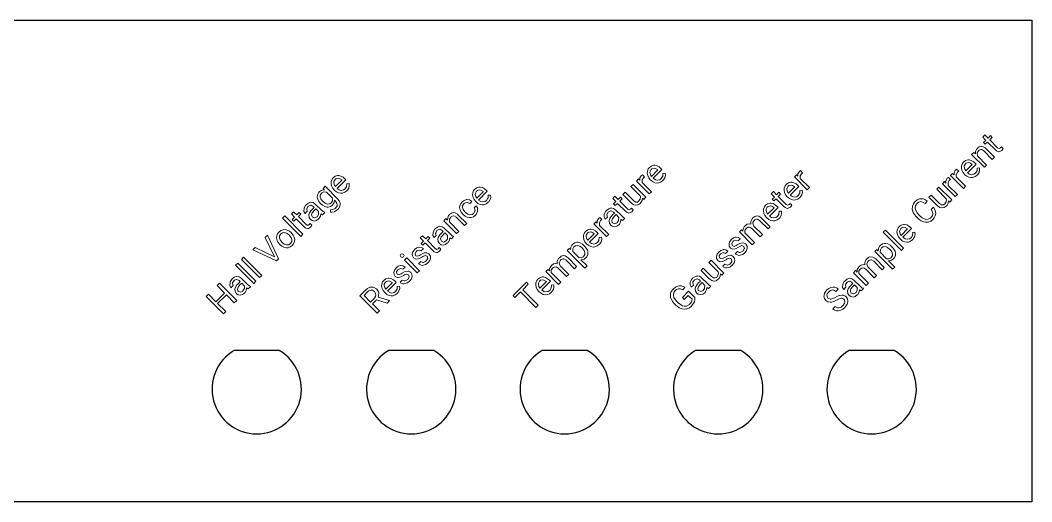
# Model space of a CAD drawing. Header units: millimetres. Extents: x 0 to 498, y 0 to 236.
# Drawn here: x 145 to 290, y 0 to 69 of the extents above; entities that cross this region are included whole.
import ezdxf

# ---------------------------------------------------------------- set-up
doc = ezdxf.new("R2010")
doc.units = ezdxf.units.MM
doc.layers.add('TAGLIO', color=1, linetype='Continuous')

msp = doc.modelspace()

# ---------------------------------------------------------------- linework, layer by layer
at = {"color": 3, "lineweight": 0}
for points in [[(283.97, 51.87), (284.31, 52.21), (284.07, 52.46), (283.73, 52.11), (283.28, 52.56), (282.97, 52.24), (283.41, 51.79), (283.08, 51.46), (283.32, 51.22), (283.65, 51.55), (284.8, 50.41), (284.96, 50.27), (285.26, 50.16), (285.41, 50.17), (285.71, 50.35), (285.91, 50.62), (285.66, 50.88), (285.53, 50.71), (285.32, 50.6), (285.11, 50.72)], [(281.92, 49.84), (281.68, 50.06), (281.38, 49.76), (283.22, 47.93), (283.53, 48.24), (282.22, 49.55), (282.2, 49.59), (282.18, 49.94), (282.19, 50), (282.37, 50.29), (282.44, 50.36), (282.75, 50.48), (282.82, 50.47), (283.14, 50.27), (284.34, 49.05), (284.66, 49.37), (283.45, 50.59), (283.33, 50.7), (283.03, 50.88), (282.75, 50.93), (282.47, 50.85), (282.2, 50.66), (282.07, 50.49), (281.94, 50.19)], [(236.67, 46.14), (236.34, 46.07), (236.04, 46.15), (235.74, 46.35), (236.99, 47.6), (236.86, 47.73), (236.58, 47.97), (236.28, 48.13), (235.98, 48.21), (235.8, 48.21), (235.48, 48.11), (235.19, 47.89), (235.03, 47.69), (234.9, 47.37), (234.87, 47.09), (234.95, 46.73), (235.09, 46.42), (235.32, 46.14), (235.39, 46.08), (235.64, 45.87), (235.95, 45.71), (236.28, 45.66), (236.52, 45.68), (236.84, 45.8), (237.13, 46.02), (237.22, 46.11), (237.41, 46.41), (237.49, 46.73), (237.47, 47.07), (237.12, 47.02), (237.13, 47), (237.11, 46.65), (237.09, 46.59), (236.89, 46.3)], [(281.71, 46.93), (281.37, 46.87), (281.08, 46.94), (280.78, 47.14), (282.03, 48.39), (281.89, 48.52), (281.62, 48.75), (281.32, 48.92), (281.02, 49), (280.84, 49), (280.51, 48.9), (280.23, 48.68), (280.07, 48.48), (279.94, 48.15), (279.91, 47.87), (279.98, 47.52), (280.14, 47.21), (280.37, 46.93), (280.42, 46.87), (280.68, 46.65), (280.99, 46.51), (281.32, 46.45), (281.57, 46.47), (281.88, 46.59), (282.17, 46.81), (282.26, 46.9), (282.44, 47.2), (282.53, 47.52), (282.51, 47.85), (282.17, 47.82), (282.17, 47.79), (282.15, 47.43), (282.13, 47.38), (281.93, 47.08)], [(280.39, 47.64), (280.3, 47.97), (280.31, 48.12), (280.49, 48.42), (280.61, 48.52), (280.93, 48.6), (281.11, 48.56), (281.43, 48.36), (281.46, 48.33), (280.53, 47.41)], [(191.35, 44.68), (191.02, 44.62), (190.73, 44.69), (190.42, 44.89), (191.67, 46.14), (191.54, 46.27), (191.27, 46.51), (190.97, 46.67), (190.66, 46.75), (190.49, 46.75), (190.16, 46.65), (189.87, 46.42), (189.71, 46.23), (189.58, 45.9), (189.56, 45.62), (189.63, 45.27), (189.78, 44.97), (190.02, 44.68), (190.07, 44.62), (190.33, 44.4), (190.63, 44.26), (190.96, 44.2), (191.21, 44.22), (191.53, 44.34), (191.81, 44.56), (191.91, 44.65), (192.09, 44.95), (192.17, 45.27), (192.16, 45.61), (191.81, 45.57), (191.81, 45.54), (191.79, 45.19), (191.78, 45.13), (191.57, 44.84)], [(233.84, 46.06), (233.63, 46.26), (233.32, 45.95), (235.16, 44.12), (235.47, 44.43), (234.16, 45.73), (234.14, 45.81), (234.13, 46.12), (234.32, 46.41), (234.49, 46.56), (234.2, 46.85), (234.03, 46.74), (234, 46.69), (233.84, 46.4)], [(235.34, 46.86), (235.26, 47.17), (235.28, 47.33), (235.44, 47.63), (235.56, 47.73), (235.89, 47.81), (236.07, 47.77), (236.39, 47.57), (236.41, 47.54), (235.49, 46.63)], [(256.49, 46.65), (256.27, 46.85), (255.97, 46.54), (257.8, 44.71), (258.12, 45.02), (256.82, 46.33), (256.79, 46.4), (256.79, 46.72), (256.97, 47.01), (257.14, 47.15), (256.84, 47.45), (256.69, 47.33), (256.64, 47.28), (256.48, 46.99)], [(277.7, 45.67), (277.49, 45.87), (277.18, 45.57), (279.02, 43.73), (279.33, 44.04), (278.03, 45.34), (278, 45.42), (278, 45.73), (278.18, 46.03), (278.36, 46.18), (278.06, 46.46), (277.89, 46.35), (277.86, 46.3), (277.7, 46.01)], [(278.88, 46.84), (278.66, 47.05), (278.36, 46.74), (280.19, 44.9), (280.51, 45.22), (279.2, 46.53), (279.18, 46.59), (279.18, 46.91), (279.36, 47.21), (279.53, 47.35), (279.23, 47.64), (279.08, 47.52), (279.03, 47.49), (278.87, 47.19)], [(190.13, 42.01), (189.82, 41.87), (189.46, 41.84), (189.49, 41.49), (189.66, 41.48), (190.02, 41.55), (190.21, 41.63), (190.49, 41.86), (190.62, 41.99), (190.79, 42.3), (190.86, 42.63), (190.84, 42.79), (190.73, 43.1), (190.5, 43.4), (188.71, 45.2), (188.42, 44.91), (188.6, 44.69), (188.46, 44.7), (188.13, 44.62), (187.85, 44.4), (187.74, 44.27), (187.59, 43.97), (187.57, 43.62), (187.64, 43.34), (187.81, 43.04), (188.06, 42.74), (188.35, 42.48), (188.66, 42.31), (188.96, 42.23), (189.14, 42.22), (189.46, 42.29), (189.75, 42.49), (189.83, 42.59), (190.01, 42.89), (190.04, 43.22), (190.2, 43.07), (190.35, 42.89), (190.44, 42.58), (190.41, 42.39), (190.21, 42.09)], [(190.03, 45.39), (189.95, 45.71), (189.96, 45.87), (190.13, 46.17), (190.25, 46.27), (190.57, 46.35), (190.76, 46.31), (191.08, 46.11), (191.1, 46.08), (190.17, 45.16)], [(211.64, 43.02), (211.3, 42.96), (211.01, 43.03), (210.7, 43.24), (211.95, 44.49), (211.82, 44.62), (211.55, 44.85), (211.25, 45.02), (210.94, 45.1), (210.76, 45.1), (210.45, 44.99), (210.15, 44.77), (209.99, 44.58), (209.86, 44.25), (209.84, 43.97), (209.91, 43.62), (210.06, 43.31), (210.29, 43.02), (210.35, 42.96), (210.6, 42.75), (210.92, 42.59), (211.24, 42.54), (211.49, 42.57), (211.8, 42.68), (212.1, 42.91), (212.18, 43), (212.37, 43.3), (212.46, 43.61), (212.43, 43.95), (212.09, 43.91), (212.1, 43.89), (212.07, 43.53), (212.05, 43.48), (211.86, 43.18)], [(232.94, 42.57), (233.25, 42.48), (233.56, 42.54), (233.87, 42.76), (233.98, 42.88), (234.15, 43.19), (234.19, 43.51), (234.38, 43.33), (234.68, 43.64), (232.84, 45.47), (232.53, 45.16), (233.87, 43.82), (233.9, 43.68), (233.87, 43.38), (233.65, 43.07), (233.47, 42.95), (233.19, 42.95), (232.9, 43.15), (231.71, 44.34), (231.39, 44.02), (232.59, 42.83), (232.64, 42.78)], [(256.3, 43.71), (255.97, 43.65), (255.67, 43.72), (255.37, 43.92), (256.61, 45.17), (256.48, 45.31), (256.22, 45.54), (255.91, 45.7), (255.61, 45.78), (255.42, 45.78), (255.11, 45.69), (254.81, 45.46), (254.66, 45.26), (254.53, 44.93), (254.51, 44.66), (254.57, 44.3), (254.72, 44), (254.96, 43.71), (255.02, 43.66), (255.28, 43.44), (255.58, 43.29), (255.9, 43.23), (256.15, 43.25), (256.48, 43.37), (256.76, 43.59), (256.84, 43.68), (257.04, 43.99), (257.12, 44.3), (257.1, 44.64), (256.76, 44.6), (256.76, 44.57), (256.73, 44.22), (256.72, 44.16), (256.52, 43.87)], [(254.97, 44.43), (254.89, 44.74), (254.91, 44.9), (255.07, 45.21), (255.19, 45.3), (255.52, 45.38), (255.71, 45.34), (256.01, 45.14), (256.04, 45.11), (255.12, 44.2)], [(276.81, 42.18), (277.11, 42.1), (277.43, 42.15), (277.73, 42.37), (277.85, 42.49), (278.01, 42.81), (278.05, 43.12), (278.24, 42.95), (278.54, 43.25), (276.7, 45.09), (276.39, 44.77), (277.73, 43.43), (277.76, 43.3), (277.73, 42.99), (277.52, 42.69), (277.34, 42.57), (277.05, 42.56), (276.76, 42.76), (275.57, 43.95), (275.25, 43.64), (276.45, 42.44), (276.5, 42.39)], [(189.36, 42.7), (189.03, 42.66), (189.01, 42.66), (188.71, 42.78), (188.41, 43.02), (188.35, 43.08), (188.11, 43.39), (188.01, 43.67), (188.01, 43.91), (188.19, 44.21), (188.24, 44.26), (188.54, 44.4), (188.89, 44.38), (189.73, 43.55), (189.75, 43.45), (189.74, 43.12), (189.56, 42.83)], [(210.31, 43.74), (210.22, 44.05), (210.24, 44.22), (210.41, 44.51), (210.53, 44.62), (210.85, 44.7), (211.04, 44.65), (211.35, 44.45), (211.38, 44.43), (210.46, 43.51)], [(230.93, 43.08), (231.27, 43.43), (231.03, 43.67), (230.69, 43.32), (230.24, 43.77), (229.93, 43.45), (230.38, 43.01), (230.04, 42.68), (230.29, 42.43), (230.62, 42.76), (231.76, 41.63), (231.92, 41.49), (232.22, 41.37), (232.36, 41.38), (232.68, 41.56), (232.88, 41.84), (232.63, 42.09), (232.5, 41.92), (232.29, 41.82), (232.08, 41.94)], [(253.66, 43.75), (254, 44.09), (253.76, 44.34), (253.41, 43.99), (252.97, 44.44), (252.66, 44.13), (253.1, 43.67), (252.77, 43.34), (253.01, 43.1), (253.35, 43.43), (254.48, 42.29), (254.65, 42.15), (254.95, 42.04), (255.09, 42.05), (255.4, 42.23), (255.61, 42.5), (255.35, 42.76), (255.22, 42.59), (255.01, 42.48), (254.8, 42.6)], [(187.17, 40.22), (187.48, 40.31), (187.77, 40.52), (187.87, 40.62), (188.02, 40.92), (188.07, 41.27), (188.31, 41.12), (188.64, 41.45), (188.61, 41.48), (188.44, 41.57), (188.14, 41.82), (187.29, 42.66), (187, 42.86), (186.67, 42.91), (186.63, 42.91), (186.32, 42.81), (186.02, 42.58), (185.9, 42.44), (185.72, 42.13), (185.69, 42.01), (185.66, 41.66), (185.67, 41.61), (185.83, 41.3), (186.15, 41.62), (186.06, 41.93), (186.07, 41.99), (186.25, 42.3), (186.33, 42.37), (186.64, 42.49), (186.69, 42.49), (187, 42.33), (187.15, 42.19), (186.84, 41.88), (186.68, 41.71), (186.48, 41.4), (186.38, 41.11), (186.38, 41.07), (186.42, 40.73), (186.61, 40.44), (186.84, 40.29)], [(209.99, 41.31), (209.77, 41.16), (209.45, 41.11), (209.43, 41.12), (209.14, 41.23), (208.82, 41.47), (208.77, 41.53), (208.74, 41.56), (208.5, 41.87), (208.4, 42.16), (208.42, 42.4), (208.6, 42.71), (208.69, 42.78), (209.02, 42.89), (209.13, 42.88), (209.44, 42.73), (209.74, 43.03), (209.69, 43.07), (209.38, 43.25), (209.04, 43.3), (208.95, 43.29), (208.63, 43.18), (208.34, 42.96), (208.15, 42.72), (208.02, 42.41), (207.99, 42.15), (208.07, 41.8), (208.2, 41.51), (208.44, 41.23), (208.49, 41.17), (208.78, 40.93), (209.09, 40.78), (209.4, 40.71), (209.64, 40.72), (209.96, 40.83), (210.25, 41.05), (210.35, 41.18), (210.52, 41.5), (210.56, 41.64), (210.56, 41.99), (210.53, 42.1), (210.36, 42.4), (210.07, 42.11), (210.11, 42.04), (210.19, 41.71), (210.17, 41.62)], [(230.21, 39.41), (230.52, 39.48), (230.81, 39.7), (230.9, 39.8), (231.06, 40.09), (231.11, 40.44), (231.35, 40.3), (231.67, 40.63), (231.64, 40.66), (231.48, 40.75), (231.18, 41), (230.33, 41.84), (230.04, 42.04), (229.71, 42.1), (229.66, 42.09), (229.35, 41.99), (229.05, 41.75), (228.93, 41.62), (228.76, 41.31), (228.72, 41.19), (228.7, 40.84), (228.71, 40.79), (228.87, 40.48), (229.18, 40.8), (229.09, 41.11), (229.11, 41.17), (229.29, 41.48), (229.36, 41.55), (229.68, 41.67), (229.73, 41.67), (230.04, 41.51), (230.18, 41.37), (229.87, 41.06), (229.71, 40.89), (229.52, 40.58), (229.42, 40.29), (229.41, 40.25), (229.46, 39.91), (229.65, 39.62), (229.87, 39.47)], [(253.32, 40.73), (252.99, 40.67), (252.69, 40.74), (252.39, 40.94), (253.63, 42.19), (253.5, 42.33), (253.24, 42.56), (252.93, 42.72), (252.63, 42.8), (252.45, 42.8), (252.13, 42.7), (251.83, 42.48), (251.68, 42.28), (251.55, 41.95), (251.53, 41.67), (251.59, 41.32), (251.74, 41.02), (251.98, 40.73), (252.04, 40.68), (252.3, 40.45), (252.6, 40.31), (252.92, 40.25), (253.17, 40.27), (253.49, 40.39), (253.78, 40.61), (253.87, 40.7), (254.06, 41), (254.14, 41.32), (254.12, 41.66), (253.78, 41.62), (253.78, 41.59), (253.75, 41.24), (253.74, 41.18), (253.54, 40.89)], [(252, 41.44), (251.92, 41.76), (251.93, 41.92), (252.09, 42.23), (252.21, 42.32), (252.54, 42.4), (252.73, 42.36), (253.04, 42.16), (253.06, 42.13), (252.14, 41.21)], [(275.83, 41.25), (275.76, 41.01), (275.53, 40.7), (275.47, 40.65), (275.16, 40.48), (274.83, 40.47), (274.62, 40.53), (274.31, 40.69), (274.02, 40.94), (273.78, 41.18), (273.57, 41.42), (273.38, 41.73), (273.3, 42.02), (273.29, 42.12), (273.35, 42.45), (273.56, 42.74), (273.77, 42.92), (274.08, 43.01), (274.36, 42.95), (274.7, 42.76), (275.02, 43.09), (274.79, 43.25), (274.47, 43.39), (274.14, 43.43), (273.9, 43.39), (273.58, 43.25), (273.29, 43.01), (273.24, 42.96), (273.03, 42.67), (272.9, 42.35), (272.89, 42.3), (272.87, 41.95), (272.96, 41.6), (273.02, 41.45), (273.2, 41.16), (273.44, 40.87), (273.68, 40.63), (273.86, 40.46), (274.16, 40.25), (274.47, 40.11), (274.78, 40.05), (274.87, 40.05), (275.21, 40.08), (275.51, 40.21), (275.8, 40.44), (276, 40.68), (276.17, 40.98), (276.23, 41.3), (276.22, 41.55), (276.12, 41.87), (275.92, 42.2), (275.6, 41.87), (275.77, 41.55)], [(185.53, 38.34), (185.53, 38.34), (182.93, 40.95), (182.61, 40.64), (185.22, 38.03)], [(184.87, 40.87), (185.21, 41.21), (184.97, 41.46), (184.63, 41.11), (184.18, 41.56), (183.87, 41.25), (184.31, 40.8), (183.98, 40.46), (184.22, 40.22), (184.55, 40.56), (185.7, 39.41), (185.86, 39.27), (186.17, 39.16), (186.31, 39.17), (186.61, 39.35), (186.81, 39.62), (186.56, 39.88), (186.43, 39.71), (186.22, 39.6), (186.01, 39.72)], [(187.52, 40.81), (187.21, 40.67), (187.19, 40.67), (186.88, 40.8), (186.83, 40.86), (186.76, 41.1), (186.85, 41.39), (187.12, 41.72), (187.37, 41.97), (187.75, 41.59), (187.75, 41.54), (187.75, 41.19), (187.74, 41.14), (187.55, 40.84)], [(206.26, 40.35), (206.02, 40.57), (205.72, 40.27), (207.56, 38.43), (207.87, 38.75), (206.56, 40.06), (206.55, 40.1), (206.52, 40.45), (206.53, 40.5), (206.72, 40.8), (206.78, 40.86), (207.09, 40.99), (207.17, 40.97), (207.47, 40.79), (208.69, 39.57), (209.01, 39.88), (207.79, 41.09), (207.67, 41.2), (207.37, 41.39), (207.09, 41.44), (206.81, 41.37), (206.54, 41.16), (206.41, 41.01), (206.28, 40.69)], [(227.72, 39.93), (227.5, 40.13), (227.2, 39.83), (229.03, 37.99), (229.35, 38.3), (228.04, 39.6), (228.02, 39.68), (228.02, 39.99), (228.2, 40.29), (228.37, 40.44), (228.07, 40.72), (227.91, 40.61), (227.87, 40.56), (227.71, 40.27)], [(230.55, 39.99), (230.25, 39.84), (230.23, 39.84), (229.92, 39.98), (229.87, 40.04), (229.79, 40.28), (229.89, 40.56), (230.16, 40.9), (230.41, 41.15), (230.78, 40.77), (230.79, 40.72), (230.78, 40.37), (230.77, 40.32), (230.58, 40.02)], [(251.28, 40.64), (251.15, 40.75), (250.86, 40.92), (250.58, 40.96), (250.3, 40.88), (250.03, 40.67), (249.91, 40.55), (249.76, 40.24), (249.73, 40.14), (249.73, 39.78), (249.52, 39.83), (249.21, 39.77), (248.91, 39.56), (248.79, 39.41), (248.64, 39.11), (248.6, 38.77), (248.39, 38.97), (248.1, 38.67), (249.93, 36.83), (250.25, 37.14), (248.91, 38.49), (248.88, 38.56), (248.88, 38.88), (249.07, 39.17), (249.3, 39.34), (249.57, 39.35), (249.86, 39.16), (251.06, 37.96), (251.38, 38.28), (250.16, 39.49), (250.1, 39.59), (250.01, 39.91), (250.03, 40), (250.2, 40.31), (250.3, 40.4), (250.6, 40.51), (250.68, 40.5), (250.98, 40.31), (252.19, 39.1), (252.51, 39.41)], [(205.67, 36.78), (205.97, 36.86), (206.27, 37.08), (206.36, 37.17), (206.52, 37.47), (206.56, 37.82), (206.8, 37.68), (207.13, 38.01), (207.11, 38.04), (206.93, 38.12), (206.64, 38.37), (205.79, 39.22), (205.49, 39.41), (205.17, 39.47), (205.12, 39.47), (204.81, 39.36), (204.5, 39.12), (204.38, 38.99), (204.22, 38.68), (204.18, 38.56), (204.15, 38.22), (204.16, 38.16), (204.32, 37.85), (204.63, 38.17), (204.55, 38.49), (204.56, 38.55), (204.74, 38.86), (204.83, 38.93), (205.13, 39.05), (205.19, 39.04), (205.49, 38.88), (205.64, 38.74), (205.33, 38.43), (205.17, 38.26), (204.97, 37.96), (204.87, 37.67), (204.87, 37.62), (204.91, 37.29), (205.1, 36.99), (205.32, 36.84)], [(272.47, 37.69), (272.14, 37.62), (271.84, 37.69), (271.54, 37.9), (272.78, 39.14), (272.65, 39.27), (272.38, 39.5), (272.08, 39.68), (271.78, 39.75), (271.59, 39.75), (271.28, 39.65), (270.98, 39.43), (270.83, 39.24), (270.7, 38.9), (270.68, 38.63), (270.74, 38.28), (270.89, 37.97), (271.13, 37.69), (271.19, 37.62), (271.44, 37.41), (271.75, 37.26), (272.07, 37.21), (272.32, 37.22), (272.64, 37.34), (272.93, 37.57), (273.01, 37.66), (273.21, 37.95), (273.29, 38.28), (273.26, 38.62), (272.92, 38.57), (272.93, 38.54), (272.9, 38.18), (272.88, 38.14), (272.69, 37.84)], [(271.14, 38.4), (271.06, 38.72), (271.07, 38.88), (271.24, 39.17), (271.36, 39.27), (271.68, 39.36), (271.87, 39.31), (272.18, 39.12), (272.21, 39.09), (271.29, 38.17)], [(181.43, 35.1), (178.68, 36.44), (178.33, 36.09), (181.72, 34.53), (182.01, 34.82), (180.46, 38.21), (180.1, 37.85)], [(181.77, 38.09), (181.75, 37.81), (181.81, 37.46), (181.96, 37.16), (182.19, 36.87), (182.21, 36.85), (182.5, 36.61), (182.81, 36.46), (183.13, 36.39), (183.39, 36.41), (183.71, 36.52), (184, 36.73), (184.18, 36.97), (184.32, 37.3), (184.35, 37.57), (184.28, 37.93), (184.13, 38.22), (183.9, 38.51), (183.88, 38.53), (183.58, 38.77), (183.28, 38.92), (182.96, 38.99), (182.69, 38.98), (182.37, 38.86), (182.09, 38.64), (181.9, 38.41)], [(183.51, 36.84), (183.18, 36.8), (183.15, 36.81), (182.85, 36.92), (182.54, 37.15), (182.48, 37.22), (182.25, 37.53), (182.15, 37.82), (182.17, 38.09), (182.35, 38.39), (182.58, 38.54), (182.92, 38.58), (182.94, 38.57), (183.25, 38.46), (183.55, 38.23), (183.61, 38.17), (183.83, 37.86), (183.93, 37.57), (183.92, 37.29), (183.74, 36.99)], [(203.36, 37.43), (203.7, 37.77), (203.46, 38.01), (203.12, 37.67), (202.67, 38.11), (202.35, 37.8), (202.81, 37.35), (202.46, 37.02), (202.71, 36.77), (203.05, 37.11), (204.19, 35.97), (204.35, 35.83), (204.65, 35.71), (204.79, 35.72), (205.1, 35.9), (205.31, 36.18), (205.06, 36.43), (204.93, 36.26), (204.72, 36.16), (204.5, 36.28)], [(206.02, 37.37), (205.7, 37.22), (205.68, 37.22), (205.37, 37.35), (205.32, 37.42), (205.25, 37.66), (205.34, 37.94), (205.61, 38.27), (205.86, 38.52), (206.24, 38.14), (206.25, 38.1), (206.24, 37.75), (206.23, 37.69), (206.04, 37.39)], [(227.53, 36.99), (227.2, 36.93), (226.9, 36.99), (226.6, 37.21), (227.84, 38.45), (227.71, 38.58), (227.44, 38.81), (227.14, 38.99), (226.84, 39.06), (226.65, 39.06), (226.34, 38.96), (226.04, 38.74), (225.88, 38.54), (225.76, 38.21), (225.73, 37.93), (225.8, 37.58), (225.95, 37.27), (226.18, 36.98), (226.24, 36.93), (226.49, 36.72), (226.81, 36.57), (227.13, 36.5), (227.38, 36.53), (227.69, 36.65), (227.99, 36.87), (228.07, 36.97), (228.27, 37.26), (228.35, 37.58), (228.32, 37.92), (227.98, 37.88), (227.99, 37.85), (227.96, 37.49), (227.94, 37.45), (227.75, 37.14)], [(226.2, 37.7), (226.12, 38.03), (226.13, 38.18), (226.3, 38.48), (226.42, 38.58), (226.74, 38.66), (226.93, 38.62), (227.24, 38.42), (227.27, 38.4), (226.35, 37.47)], [(247.89, 35.32), (248.03, 35.3), (248.38, 35.37), (248.56, 35.45), (248.85, 35.68), (248.9, 35.73), (249.11, 36.02), (249.21, 36.34), (249.19, 36.64), (249.02, 36.93), (249, 36.95), (248.7, 37.11), (248.66, 37.12), (248.3, 37.07), (248.13, 37), (247.79, 36.82), (247.65, 36.73), (247.36, 36.6), (247.1, 36.68), (247, 36.97), (247.01, 37.01), (247.19, 37.32), (247.25, 37.37), (247.56, 37.5), (247.58, 37.5), (247.89, 37.39), (248.21, 37.7), (247.95, 37.88), (247.61, 37.93), (247.54, 37.92), (247.23, 37.81), (246.93, 37.57), (246.91, 37.55), (246.69, 37.25), (246.6, 36.93), (246.62, 36.64), (246.8, 36.36), (247.1, 36.19), (247.12, 36.19), (247.47, 36.23), (247.64, 36.29), (247.98, 36.49), (248.13, 36.58), (248.43, 36.7), (248.72, 36.6), (248.81, 36.29), (248.79, 36.24), (248.59, 35.93), (248.5, 35.85), (248.19, 35.72), (248.12, 35.71), (247.81, 35.84), (247.5, 35.53), (247.57, 35.46)], [(271.63, 36.33), (271.63, 36.33), (269.02, 38.94), (268.7, 38.63), (271.31, 36.02)], [(202.49, 33.89), (202.62, 33.87), (202.97, 33.94), (203.16, 34.02), (203.44, 34.25), (203.49, 34.3), (203.71, 34.59), (203.8, 34.91), (203.79, 35.21), (203.61, 35.5), (203.59, 35.52), (203.29, 35.68), (203.25, 35.69), (202.9, 35.65), (202.72, 35.57), (202.39, 35.39), (202.24, 35.3), (201.96, 35.18), (201.69, 35.25), (201.6, 35.54), (201.6, 35.58), (201.79, 35.89), (201.85, 35.94), (202.16, 36.07), (202.17, 36.07), (202.49, 35.96), (202.81, 36.27), (202.54, 36.45), (202.2, 36.49), (202.14, 36.49), (201.83, 36.37), (201.53, 36.14), (201.5, 36.12), (201.29, 35.82), (201.2, 35.5), (201.22, 35.22), (201.38, 34.93), (201.69, 34.76), (201.72, 34.76), (202.07, 34.8), (202.23, 34.86), (202.57, 35.06), (202.72, 35.15), (203.03, 35.27), (203.31, 35.17), (203.41, 34.87), (203.39, 34.81), (203.18, 34.51), (203.09, 34.42), (202.79, 34.29), (202.72, 34.28), (202.41, 34.41), (202.09, 34.1), (202.17, 34.03)], [(226.36, 35.42), (226.37, 35.78), (226.3, 36.04), (226.14, 36.35), (225.89, 36.64), (225.86, 36.67), (225.58, 36.91), (225.28, 37.09), (224.97, 37.18), (224.81, 37.18), (224.49, 37.1), (224.2, 36.9), (224.09, 36.77), (223.93, 36.46), (223.9, 36.13), (223.69, 36.31), (223.4, 36.02), (225.94, 33.48), (226.25, 33.8), (225.37, 34.68), (225.5, 34.69), (225.82, 34.78), (226.12, 35), (226.22, 35.12)], [(224.58, 36.68), (224.92, 36.73), (224.93, 36.72), (225.24, 36.61), (225.54, 36.37), (225.61, 36.29), (225.84, 35.99), (225.94, 35.7), (225.93, 35.45), (225.76, 35.16), (225.71, 35.11), (225.41, 34.96), (225.07, 34.98), (224.2, 35.86), (224.19, 35.91), (224.2, 36.25), (224.37, 36.54)], [(270.46, 35.28), (270.47, 35.62), (270.4, 35.89), (270.23, 36.19), (269.99, 36.49), (269.96, 36.52), (269.68, 36.76), (269.38, 36.94), (269.07, 37.02), (268.91, 37.03), (268.58, 36.96), (268.3, 36.74), (268.19, 36.61), (268.03, 36.31), (268, 35.98), (267.78, 36.16), (267.49, 35.88), (270.04, 33.33), (270.35, 33.64), (269.47, 34.53), (269.6, 34.53), (269.91, 34.62), (270.21, 34.84), (270.32, 34.97)], [(268.68, 36.53), (269.02, 36.57), (269.03, 36.57), (269.34, 36.45), (269.63, 36.21), (269.71, 36.14), (269.93, 35.83), (270.04, 35.54), (270.03, 35.3), (269.86, 35.01), (269.81, 34.96), (269.51, 34.81), (269.17, 34.82), (268.3, 35.7), (268.28, 35.77), (268.3, 36.1), (268.47, 36.38)], [(179.63, 32.43), (179.63, 32.43), (177.02, 35.05), (176.71, 34.73), (179.32, 32.12)], [(199.48, 35.27), (199.57, 35.09), (199.74, 35.01), (199.93, 35.1), (200.02, 35.29), (199.94, 35.46), (199.76, 35.54), (199.57, 35.46)], [(200.08, 34.63), (201.92, 32.79), (202.23, 33.11), (200.4, 34.94)], [(223.53, 34.94), (223.4, 35.06), (223.12, 35.22), (222.83, 35.27), (222.55, 35.18), (222.28, 34.97), (222.17, 34.85), (222.01, 34.55), (221.99, 34.45), (221.98, 34.09), (221.77, 34.13), (221.46, 34.08), (221.16, 33.86), (221.04, 33.72), (220.89, 33.41), (220.86, 33.08), (220.64, 33.27), (220.35, 32.98), (222.18, 31.13), (222.5, 31.45), (221.16, 32.79), (221.13, 32.87), (221.13, 33.18), (221.32, 33.48), (221.55, 33.64), (221.82, 33.65), (222.11, 33.47), (223.32, 32.27), (223.63, 32.58), (222.42, 33.8), (222.35, 33.89), (222.27, 34.22), (222.28, 34.31), (222.45, 34.61), (222.55, 34.7), (222.85, 34.82), (222.93, 34.81), (223.24, 34.61), (224.45, 33.4), (224.76, 33.72)], [(246.1, 33.52), (246.23, 33.51), (246.59, 33.57), (246.77, 33.66), (247.05, 33.88), (247.1, 33.93), (247.32, 34.23), (247.42, 34.55), (247.4, 34.84), (247.22, 35.14), (247.21, 35.16), (246.9, 35.32), (246.86, 35.32), (246.51, 35.28), (246.33, 35.21), (246, 35.02), (245.85, 34.94), (245.57, 34.81), (245.3, 34.89), (245.21, 35.18), (245.21, 35.22), (245.4, 35.53), (245.46, 35.57), (245.77, 35.71), (245.78, 35.71), (246.1, 35.59), (246.42, 35.9), (246.15, 36.09), (245.81, 36.13), (245.75, 36.12), (245.44, 36.01), (245.14, 35.78), (245.12, 35.76), (244.9, 35.46), (244.81, 35.14), (244.83, 34.85), (245, 34.57), (245.3, 34.4), (245.33, 34.39), (245.68, 34.44), (245.84, 34.5), (246.18, 34.69), (246.34, 34.79), (246.64, 34.91), (246.93, 34.8), (247.02, 34.5), (247, 34.44), (246.8, 34.14), (246.7, 34.06), (246.4, 33.92), (246.33, 33.92), (246.02, 34.05), (245.71, 33.74), (245.78, 33.66)], [(267.63, 34.8), (267.5, 34.91), (267.22, 35.07), (266.93, 35.12), (266.64, 35.03), (266.38, 34.82), (266.27, 34.7), (266.11, 34.39), (266.08, 34.29), (266.08, 33.94), (265.87, 33.98), (265.56, 33.92), (265.26, 33.71), (265.14, 33.57), (264.98, 33.27), (264.96, 32.92), (264.74, 33.12), (264.45, 32.82), (266.28, 30.99), (266.6, 31.3), (265.25, 32.64), (265.23, 32.71), (265.23, 33.03), (265.42, 33.33), (265.64, 33.49), (265.93, 33.5), (266.21, 33.32), (267.41, 32.11), (267.72, 32.43), (266.51, 33.65), (266.45, 33.74), (266.36, 34.07), (266.38, 34.16), (266.55, 34.46), (266.64, 34.55), (266.95, 34.67), (267.03, 34.66), (267.34, 34.46), (268.55, 33.25), (268.86, 33.56)], [(178.78, 31.59), (178.78, 31.59), (176.17, 34.21), (175.86, 33.89), (178.47, 31.28)], [(199.85, 31.25), (199.98, 31.23), (200.34, 31.3), (200.52, 31.38), (200.8, 31.61), (200.85, 31.66), (201.07, 31.95), (201.17, 32.27), (201.15, 32.57), (200.97, 32.86), (200.95, 32.88), (200.65, 33.04), (200.61, 33.05), (200.26, 33.01), (200.08, 32.93), (199.75, 32.75), (199.6, 32.66), (199.32, 32.54), (199.05, 32.61), (198.96, 32.91), (198.96, 32.94), (199.15, 33.25), (199.21, 33.3), (199.52, 33.43), (199.53, 33.43), (199.85, 33.32), (200.17, 33.63), (199.9, 33.81), (199.56, 33.86), (199.5, 33.85), (199.19, 33.74), (198.89, 33.5), (198.87, 33.48), (198.65, 33.18), (198.56, 32.86), (198.58, 32.57), (198.75, 32.29), (199.05, 32.12), (199.08, 32.12), (199.43, 32.16), (199.59, 32.22), (199.93, 32.42), (200.09, 32.51), (200.39, 32.63), (200.68, 32.53), (200.77, 32.23), (200.75, 32.17), (200.55, 31.86), (200.45, 31.78), (200.15, 31.65), (200.08, 31.64), (199.77, 31.77), (199.46, 31.46), (199.53, 31.39)], [(244.14, 31.7), (244.44, 31.61), (244.76, 31.67), (245.06, 31.89), (245.17, 32.01), (245.35, 32.31), (245.38, 32.64), (245.57, 32.46), (245.87, 32.77), (244.03, 34.6), (243.71, 34.29), (245.05, 32.95), (245.09, 32.81), (245.05, 32.51), (244.84, 32.2), (244.66, 32.07), (244.39, 32.07), (244.08, 32.28), (242.9, 33.47), (242.59, 33.15), (243.78, 31.95), (243.83, 31.91)], [(176.55, 29.6), (176.86, 29.68), (177.15, 29.89), (177.24, 29.99), (177.4, 30.29), (177.45, 30.64), (177.69, 30.5), (178.02, 30.82), (177.99, 30.85), (177.82, 30.94), (177.52, 31.19), (176.67, 32.04), (176.38, 32.23), (176.05, 32.29), (176.01, 32.29), (175.69, 32.18), (175.4, 31.95), (175.28, 31.81), (175.1, 31.5), (175.07, 31.38), (175.04, 31.04), (175.05, 30.98), (175.2, 30.67), (175.53, 30.99), (175.44, 31.31), (175.44, 31.37), (175.63, 31.68), (175.71, 31.74), (176.02, 31.87), (176.07, 31.86), (176.38, 31.71), (176.52, 31.56), (176.22, 31.25), (176.06, 31.08), (175.86, 30.77), (175.76, 30.48), (175.76, 30.44), (175.8, 30.11), (175.99, 29.81), (176.22, 29.66)], [(198.59, 29.97), (198.26, 29.91), (197.96, 29.98), (197.66, 30.19), (198.9, 31.44), (198.77, 31.57), (198.51, 31.8), (198.2, 31.96), (197.9, 32.04), (197.72, 32.04), (197.4, 31.95), (197.1, 31.72), (196.95, 31.52), (196.82, 31.2), (196.8, 30.92), (196.86, 30.56), (197.01, 30.26), (197.25, 29.97), (197.31, 29.92), (197.56, 29.7), (197.87, 29.55), (198.19, 29.49), (198.44, 29.51), (198.76, 29.63), (199.05, 29.85), (199.13, 29.95), (199.33, 30.25), (199.41, 30.56), (199.39, 30.9), (199.05, 30.86), (199.05, 30.83), (199.02, 30.48), (199, 30.42), (198.81, 30.13)], [(220.68, 30.14), (220.35, 30.08), (220.05, 30.15), (219.75, 30.36), (220.99, 31.6), (220.86, 31.73), (220.6, 31.96), (220.29, 32.14), (219.99, 32.21), (219.8, 32.21), (219.49, 32.11), (219.19, 31.89), (219.04, 31.7), (218.91, 31.36), (218.89, 31.09), (218.95, 30.74), (219.1, 30.42), (219.34, 30.14), (219.4, 30.08), (219.66, 29.87), (219.96, 29.71), (220.28, 29.66), (220.53, 29.68), (220.86, 29.8), (221.14, 30.03), (221.22, 30.12), (221.42, 30.41), (221.5, 30.73), (221.47, 31.07), (221.13, 31.03), (221.14, 31), (221.11, 30.64), (221.1, 30.6), (220.9, 30.29)], [(242.54, 29.68), (242.85, 29.75), (243.14, 29.96), (243.22, 30.06), (243.38, 30.36), (243.44, 30.72), (243.67, 30.56), (244, 30.89), (243.97, 30.92), (243.81, 31.01), (243.51, 31.26), (242.66, 32.1), (242.37, 32.31), (242.03, 32.36), (241.99, 32.35), (241.68, 32.25), (241.38, 32.02), (241.26, 31.88), (241.08, 31.58), (241.05, 31.46), (241.03, 31.11), (241.04, 31.05), (241.19, 30.75), (241.51, 31.06), (241.42, 31.38), (241.43, 31.45), (241.61, 31.74), (241.69, 31.82), (242, 31.94), (242.05, 31.94), (242.37, 31.78), (242.5, 31.63), (242.2, 31.33), (242.04, 31.15), (241.84, 30.85), (241.75, 30.55), (241.74, 30.52), (241.78, 30.18), (241.98, 29.89), (242.2, 29.73)], [(264.39, 29.33), (264.7, 29.42), (264.99, 29.63), (265.09, 29.72), (265.24, 30.03), (265.29, 30.38), (265.53, 30.23), (265.86, 30.56), (265.83, 30.59), (265.66, 30.67), (265.36, 30.92), (264.51, 31.77), (264.22, 31.96), (263.89, 32.02), (263.85, 32.02), (263.54, 31.92), (263.24, 31.68), (263.11, 31.55), (262.94, 31.24), (262.91, 31.11), (262.88, 30.77), (262.89, 30.71), (263.05, 30.4), (263.37, 30.73), (263.28, 31.04), (263.29, 31.11), (263.47, 31.41), (263.55, 31.48), (263.86, 31.6), (263.91, 31.6), (264.22, 31.44), (264.37, 31.29), (264.06, 30.99), (263.89, 30.81), (263.7, 30.52), (263.6, 30.22), (263.6, 30.17), (263.64, 29.84), (263.83, 29.55), (264.05, 29.39)], [(171.65, 29.4), (174.12, 26.93), (174.45, 27.25), (173.3, 28.39), (174.55, 29.65), (175.69, 28.5), (176.03, 28.83), (173.55, 31.3), (173.22, 30.98), (174.28, 29.91), (173.04, 28.66), (171.97, 29.73)], [(176.9, 30.18), (176.59, 30.04), (176.57, 30.04), (176.26, 30.17), (176.21, 30.23), (176.14, 30.47), (176.23, 30.76), (176.5, 31.09), (176.75, 31.34), (177.12, 30.96), (177.13, 30.92), (177.13, 30.57), (177.11, 30.51), (176.93, 30.21)], [(197.93, 28.84), (196.3, 29.32), (196.38, 29.57), (196.39, 29.92), (196.32, 30.16), (196.12, 30.45), (195.97, 30.58), (195.66, 30.74), (195.34, 30.77), (195.11, 30.73), (194.8, 30.58), (194.5, 30.32), (193.69, 29.5), (196.16, 27.03), (196.48, 27.36), (195.49, 28.36), (196.07, 28.94), (197.6, 28.48), (197.95, 28.83)], [(197.27, 30.69), (197.18, 31), (197.19, 31.16), (197.36, 31.47), (197.48, 31.56), (197.8, 31.64), (198, 31.6), (198.31, 31.4), (198.33, 31.37), (197.41, 30.46)], [(215.64, 29.54), (215.91, 29.27), (216.7, 30.06), (218.91, 27.86), (219.23, 28.18), (217.03, 30.39), (217.82, 31.18), (217.55, 31.45)], [(219.35, 30.86), (219.27, 31.18), (219.29, 31.34), (219.45, 31.63), (219.57, 31.73), (219.9, 31.82), (220.08, 31.77), (220.39, 31.57), (220.42, 31.55), (219.5, 30.63)], [(240.18, 29), (240.75, 29.57), (241.3, 29.02), (241.3, 29), (241.21, 28.66), (241.17, 28.58), (240.94, 28.29), (240.82, 28.2), (240.52, 28.04), (240.18, 28.02), (239.93, 28.09), (239.63, 28.25), (239.32, 28.49), (239.12, 28.7), (238.91, 28.95), (238.71, 29.25), (238.63, 29.54), (238.62, 29.65), (238.68, 29.97), (238.89, 30.27), (239.05, 30.4), (239.35, 30.52), (239.65, 30.52), (239.97, 30.36), (240.29, 30.68), (240.11, 30.81), (239.77, 30.93), (239.44, 30.96), (239.23, 30.91), (238.91, 30.77), (238.62, 30.53), (238.54, 30.43), (238.32, 30.14), (238.21, 29.82), (238.19, 29.49), (238.23, 29.28), (238.35, 28.96), (238.54, 28.66), (238.8, 28.36), (239.02, 28.14), (239.15, 28.02), (239.45, 27.81), (239.75, 27.67), (239.82, 27.65), (240.18, 27.59), (240.52, 27.64), (240.6, 27.65), (240.92, 27.79), (241.2, 28.02), (241.23, 28.06), (241.47, 28.35), (241.64, 28.64), (241.72, 28.92), (241.72, 29.26), (240.81, 30.16), (239.91, 29.27)], [(242.88, 30.26), (242.57, 30.11), (242.55, 30.11), (242.25, 30.25), (242.19, 30.3), (242.12, 30.54), (242.22, 30.83), (242.49, 31.16), (242.73, 31.41), (243.1, 31.03), (243.12, 30.99), (243.11, 30.64), (243.09, 30.58), (242.91, 30.28)], [(262.01, 27.38), (262.27, 27.37), (262.62, 27.45), (262.92, 27.6), (263.19, 27.83), (263.37, 28.02), (263.55, 28.33), (263.65, 28.64), (263.65, 28.73), (263.59, 29.07), (263.4, 29.35), (263.3, 29.44), (262.98, 29.6), (262.84, 29.62), (262.48, 29.58), (262.46, 29.58), (262.17, 29.47), (261.81, 29.29), (261.47, 29.12), (261.18, 29.05), (261.1, 29.05), (260.79, 29.18), (260.71, 29.28), (260.64, 29.6), (260.68, 29.79), (260.91, 30.09), (261.13, 30.27), (261.44, 30.36), (261.63, 30.34), (261.93, 30.15), (262.26, 30.48), (262.1, 30.61), (261.77, 30.75), (261.54, 30.77), (261.19, 30.71), (260.92, 30.58), (260.64, 30.36), (260.48, 30.18), (260.31, 29.88), (260.22, 29.56), (260.21, 29.46), (260.28, 29.12), (260.47, 28.84), (260.76, 28.65), (261.1, 28.6), (261.3, 28.62), (261.62, 28.72), (262, 28.91), (262.38, 29.09), (262.66, 29.18), (262.77, 29.18), (263.07, 29.02), (263.15, 28.93), (263.22, 28.6), (263.16, 28.4), (262.93, 28.1), (262.67, 27.89), (262.35, 27.78), (262.13, 27.79), (261.84, 27.97), (261.5, 27.65), (261.69, 27.5)], [(264.74, 29.92), (264.43, 29.78), (264.41, 29.78), (264.1, 29.91), (264.05, 29.97), (263.98, 30.21), (264.07, 30.5), (264.34, 30.83), (264.59, 31.07), (264.97, 30.69), (264.97, 30.65), (264.97, 30.3), (264.96, 30.25), (264.76, 29.94)], [(194.99, 30.24), (195.29, 30.34), (195.48, 30.31), (195.78, 30.12), (195.9, 29.96), (195.98, 29.64), (195.93, 29.43), (195.72, 29.12), (195.22, 28.62), (194.28, 29.56), (194.78, 30.06)]]:
    msp.add_lwpolyline(points, close=True, dxfattribs=at)
at = {"layer": 'TAGLIO'}
msp.add_lwpolyline([(290, 0), (0, 0), (0, 69), (290, 69)], close=True, dxfattribs=at)
for points in [[(182.13, 21.67), (175.67, 21.67, 3.69633)], [(204.28, 21.67), (197.82, 21.67, 3.69633)], [(226.28, 21.67), (219.82, 21.67, 3.69633)], [(248.28, 21.67), (241.82, 21.67, 3.69633)], [(270.28, 21.67), (263.82, 21.67, 3.69633)]]:
    msp.add_lwpolyline(points, format="xyb", close=True, dxfattribs=at)

doc.saveas('drawing.dxf')
